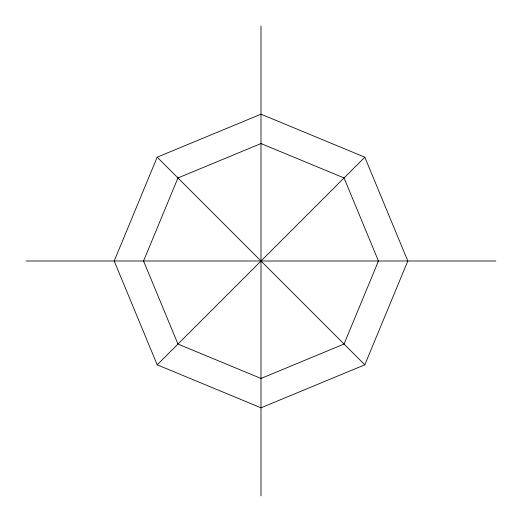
<?xml version="1.0" encoding="UTF-8"?>
<svg xmlns="http://www.w3.org/2000/svg" width="522" height="522" viewBox="0 0 522 522"><rect width="100%" height="100%" fill="white"/><g stroke="black" fill="none" stroke-linecap="round" stroke-linejoin="round"><path stroke-width="0.78" d="M157.187 157.187L114.188 261L157.187 364.813L261 407.812L364.813 364.813L407.812 261L364.813 157.187L261 114.188L157.187 157.187L364.813 364.813M157.187 364.813L364.813 157.187M26.1 261L495.9 261M261 26.1L261 495.9M177.95 177.95L143.55 261L177.95 344.05L261 378.45L344.05 344.05L378.45 261L344.05 177.95L261 143.55L177.95 177.95"/></g></svg>
